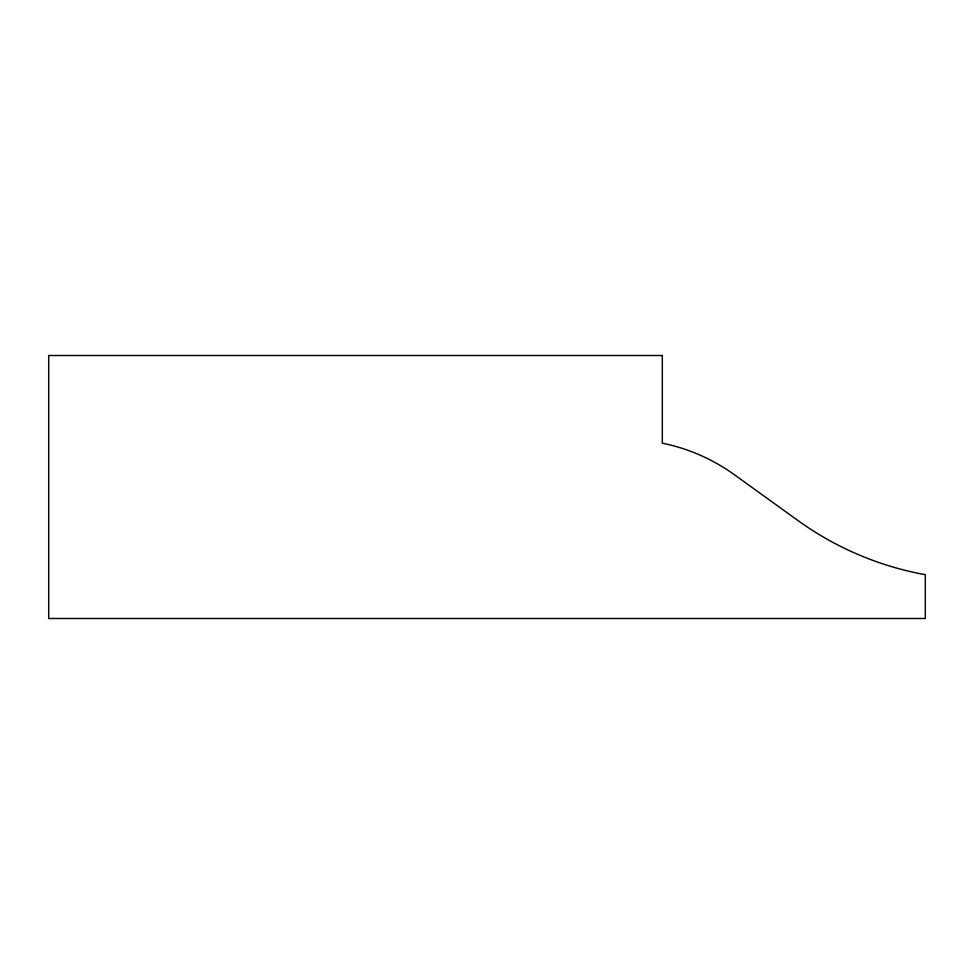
<?xml version="1.0" encoding="UTF-8"?>
<svg xmlns="http://www.w3.org/2000/svg" width="974" height="974" viewBox="0 0 974 974"><rect width="100%" height="100%" fill="white"/><g stroke="black" fill="none" stroke-linecap="round" stroke-linejoin="round"><path stroke-width="1.46" d="M662.32 355.51L48.7 355.51L48.7 618.49L925.3 618.49L925.3 574.66A312.569 312.569 0 0 1 798.132 520.652L734.384 474.715A187.105 187.105 0 0 0 662.32 443.17L662.32 355.51"/></g></svg>
